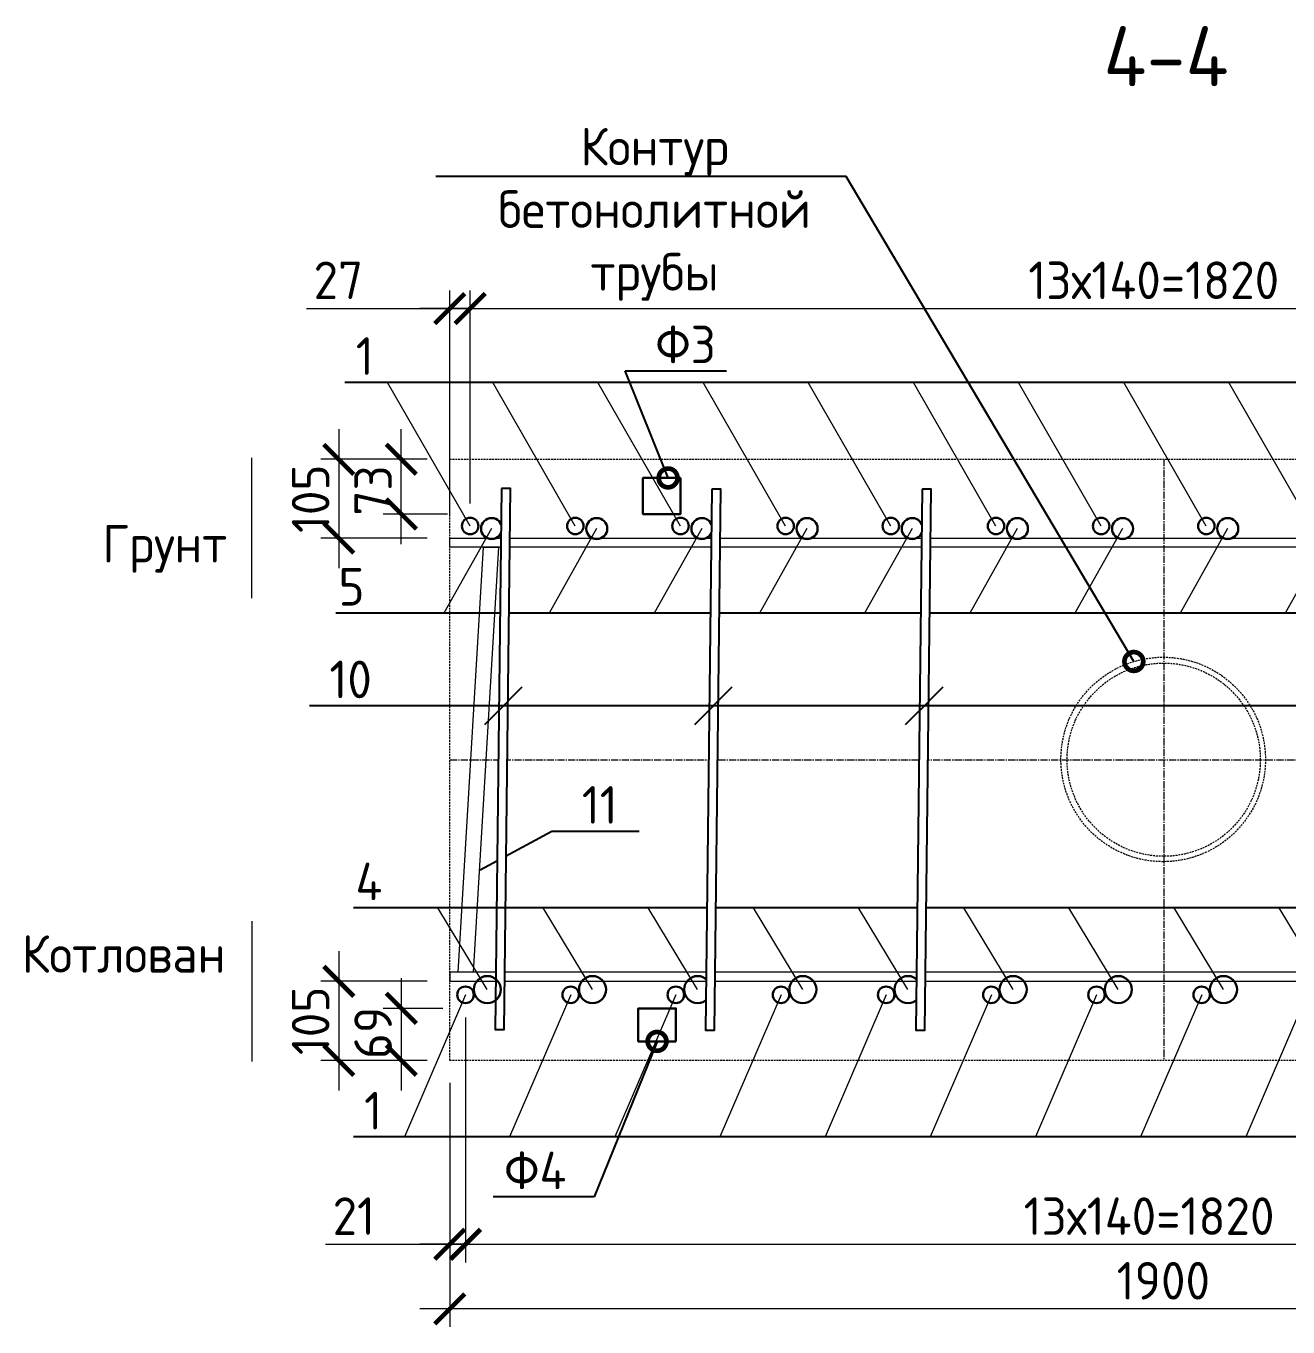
# Model space of a CAD drawing. Header units: millimetres. Extents: x -65574 to 111613, y -106550 to -50518.
# Drawn here: x 18247 to 19927, y -59299 to -57567 of the extents above; entities that cross this region are included whole.
import ezdxf
from ezdxf import colors
from ezdxf.entities.mleader import LeaderData, LeaderLine
from ezdxf.math import Vec2, Vec3

# ---------------------------------------------------------------- set-up
doc = ezdxf.new("R2010")
doc.units = ezdxf.units.MM
doc.linetypes.add('CENTER2', pattern=[28.575, 19.05, -3.175, 3.175, -3.175])
doc.linetypes.add('невидимая', pattern=[0.375, 0.25, -0.125])
doc.layers.get('Defpoints').update_dxf_attribs({"color": 6})
doc.styles.add('GOST-2.304_Type-B', font='GOST Common.ttf')
doc.dimstyles.new('УРСТ', dxfattribs={"dimtxt": 2.5, "dimasz": 2, "dimexe": 1.2, "dimexo": 1.5, "dimtad": 1, "dimdec": 0, "dimrnd": 1, "dimtxsty": 'GOST-2.304_Type-B', "dimblk": 'ARCHTICK', "dimcen": 2, "dimdle": 2, "dimazin": 3, "dimtfac": 1, "dimtdec": 0, "dimtmove": 1, "dimatfit": 0, "dimldrblk": 'NONE', "dimlwd": 15, "dimlwe": 15})

# ---------------------------------------------------------------- blocks, each defined once
blk = doc.blocks.new('_ArchTick')
at = {"color": 0, "linetype": 'ByBlock', "const_width": 0.15}
blk.add_lwpolyline([(-0.5, -0.5), (0.5, 0.5)], dxfattribs=at)
blk = doc.blocks.new('*D352')
at = {"color": 0, "lineweight": 15, "ltscale": 100, "transparency": 16777216}
for p, q in [((18838.3, -58202.9), (18838.3, -57919.3)), ((20658.3, -58202.9), (20658.3, -57919.3)), ((18798.3, -57943.3), (20698.3, -57943.3))]:
    blk.add_line(p, q, dxfattribs=at)
at = {"layer": 'Defpoints', "color": 0, "lineweight": -2, "ltscale": 100, "transparency": 16777216}
for p in [(20658.3, -57943.3), (18838.3, -58232.9), (20658.3, -58232.9)]:
    blk.add_point(p, dxfattribs=at)
at = {"color": 0, "lineweight": 15, "ltscale": 100, "transparency": 16777216, "xscale": 40, "yscale": 40, "zscale": 40, "rotation": 180}
blk.add_blockref('_ArchTick', (18838.3, -57943.3), dxfattribs=at)
at = {"color": 0, "lineweight": 15, "ltscale": 100, "transparency": 16777216, "xscale": 40, "yscale": 40, "zscale": 40}
blk.add_blockref('_ArchTick', (20658.3, -57943.3), dxfattribs=at)
at = {"color": 0, "lineweight": 15, "ltscale": 100, "transparency": 16777216, "insert": (19748.3, -57905.8), "char_height": 50, "attachment_point": 5, "style": 'GOST-2.304_Type-B'}
blk.add_mtext('\\A1;13х140=1820', dxfattribs=at)
blk = doc.blocks.new('_None')
blk = doc.blocks.new('*D353')
at = {"color": 0, "lineweight": 15, "ltscale": 100, "transparency": 16777216}
for p, q in [((18811.1, -58218.9), (18811.1, -57919.3)), ((18838.3, -58202.9), (18838.3, -57919.3)), ((18620.2, -57943.3), (18811.1, -57943.3)), ((18811.1, -57943.3), (18771.1, -57943.3)), ((18838.3, -57943.3), (18811.1, -57943.3)), ((18838.3, -57943.3), (18811.1, -57943.3)), ((18838.3, -57943.3), (18878.3, -57943.3))]:
    blk.add_line(p, q, dxfattribs=at)
at = {"layer": 'Defpoints', "color": 0, "lineweight": -2, "ltscale": 100, "transparency": 16777216}
for p in [(18811.1, -57943.3), (18838.3, -58232.9), (18811.1, -58248.9)]:
    blk.add_point(p, dxfattribs=at)
at = {"color": 0, "lineweight": 15, "ltscale": 100, "transparency": 16777216, "xscale": 40, "yscale": 40, "zscale": 40}
blk.add_blockref('_ArchTick', (18811.1, -57943.3), dxfattribs=at)
at = {"color": 0, "lineweight": 15, "ltscale": 100, "transparency": 16777216, "xscale": 40, "yscale": 40, "zscale": 40, "rotation": 180}
blk.add_blockref('_ArchTick', (18838.3, -57943.3), dxfattribs=at)
at = {"color": 0, "lineweight": 15, "ltscale": 100, "transparency": 16777216, "insert": (18662.8, -57905.8), "char_height": 50, "attachment_point": 5, "style": 'GOST-2.304_Type-B'}
blk.add_mtext('\\A1;27', dxfattribs=at)
blk = doc.blocks.new('*D355')
at = {"color": 0, "lineweight": 15, "ltscale": 100, "transparency": 16777216}
for p, q in [((18832.1, -58886.9), (18832.1, -59213)), ((20652.1, -58886.9), (20652.1, -59213)), ((18792.1, -59189), (20692.1, -59189))]:
    blk.add_line(p, q, dxfattribs=at)
at = {"layer": 'Defpoints', "color": 0, "lineweight": -2, "ltscale": 100, "transparency": 16777216}
for p in [(18832.1, -58856.9), (20652.1, -58856.9), (20652.1, -59189)]:
    blk.add_point(p, dxfattribs=at)
at = {"color": 0, "lineweight": 15, "ltscale": 100, "transparency": 16777216, "xscale": 40, "yscale": 40, "zscale": 40, "rotation": 180}
blk.add_blockref('_ArchTick', (18832.1, -59189), dxfattribs=at)
at = {"color": 0, "lineweight": 15, "ltscale": 100, "transparency": 16777216, "xscale": 40, "yscale": 40, "zscale": 40}
blk.add_blockref('_ArchTick', (20652.1, -59189), dxfattribs=at)
at = {"color": 0, "lineweight": 15, "ltscale": 100, "transparency": 16777216, "insert": (19742.1, -59151.5), "char_height": 50, "attachment_point": 5, "style": 'GOST-2.304_Type-B'}
blk.add_mtext('\\A1;13х140=1820', dxfattribs=at)
blk = doc.blocks.new('*D356')
at = {"color": 0, "lineweight": 15, "ltscale": 100, "transparency": 16777216}
for p, q in [((18832.1, -58886.9), (18832.1, -59213)), ((18811.1, -58974.1), (18811.1, -59213)), ((18645.9, -59189), (18811.1, -59189)), ((18811.1, -59189), (18771.1, -59189)), ((18832.1, -59189), (18811.1, -59189)), ((18832.1, -59189), (18811.1, -59189)), ((18832.1, -59189), (18872.1, -59189))]:
    blk.add_line(p, q, dxfattribs=at)
at = {"layer": 'Defpoints', "color": 0, "lineweight": -2, "ltscale": 100, "transparency": 16777216}
for p in [(18832.1, -58856.9), (18811.1, -58944.1), (18811.1, -59189)]:
    blk.add_point(p, dxfattribs=at)
at = {"color": 0, "lineweight": 15, "ltscale": 100, "transparency": 16777216, "xscale": 40, "yscale": 40, "zscale": 40}
blk.add_blockref('_ArchTick', (18811.1, -59189), dxfattribs=at)
at = {"color": 0, "lineweight": 15, "ltscale": 100, "transparency": 16777216, "xscale": 40, "yscale": 40, "zscale": 40, "rotation": 180}
blk.add_blockref('_ArchTick', (18832.1, -59189), dxfattribs=at)
at = {"color": 0, "lineweight": 15, "ltscale": 100, "transparency": 16777216, "insert": (18683.4, -59151.5), "char_height": 50, "attachment_point": 5, "style": 'GOST-2.304_Type-B'}
blk.add_mtext('\\A1;21', dxfattribs=at)
blk = doc.blocks.new('*U279')
at = {"linetype": 'ByBlock', "lineweight": 15, "ltscale": 100}
blk.add_lwpolyline([(30.5, -55.5), (-32.9, 57)], dxfattribs=at)
blk = doc.blocks.new('*U280')
at = {"color": 0, "linetype": 'ByBlock', "lineweight": -2, "transparency": 16777216}
for p in [(0, 0), (140, 0), (280, 0), (420, 0), (560, 0), (700, 0), (840, 0), (980, 0), (1120, 0), (1260, 0), (1400, 0), (1540, 0), (1680, 0), (1820, 0)]:
    blk.add_blockref('*U279', p, dxfattribs=at)
blk = doc.blocks.new('_DotSmall')
at = {"color": 0, "linetype": 'ByBlock', "const_width": 0.5}
blk.add_lwpolyline([(-0.0625, 0, 1), (0.0625, 0, 1)], format="xyb", close=True, dxfattribs=at)
blk = doc.blocks.new('*U231')
at = {"lineweight": 30, "ltscale": 100}
blk.add_circle((0, 0), 14, dxfattribs=at)
blk = doc.blocks.new('*U232')
at = {"color": 0, "linetype": 'ByBlock', "lineweight": -2, "transparency": 16777216}
for p in [(0, 0), (140, 0), (280, 0), (420, 0), (560, 0), (700, 0), (840, 0), (980, 0), (1120, 0), (1260, 0), (1400, 0), (1540, 0), (1680, 0), (1820, 0)]:
    blk.add_blockref('*U231', p, dxfattribs=at)
blk = doc.blocks.new('*D418')
at = {"color": 0, "lineweight": 15, "ltscale": 100, "transparency": 16777216}
for p, q in [((18746.6, -58834.9), (18746.6, -58984.1)), ((18802.1, -58874.9), (18722.6, -58874.9)), ((18781.1, -58944.1), (18722.6, -58944.1))]:
    blk.add_line(p, q, dxfattribs=at)
at = {"layer": 'Defpoints', "color": 0, "lineweight": -2, "ltscale": 100, "transparency": 16777216}
for p in [(18832.1, -58874.9), (18746.6, -58944.1), (18811.1, -58944.1)]:
    blk.add_point(p, dxfattribs=at)
at = {"color": 0, "lineweight": 15, "ltscale": 100, "transparency": 16777216, "xscale": 40, "yscale": 40, "zscale": 40}
for p, rotation in [((18746.6, -58874.9), 90), ((18746.6, -58944.1), 270)]:
    blk.add_blockref('_ArchTick', p, dxfattribs=dict(at, rotation=rotation))
at = {"color": 0, "lineweight": 15, "ltscale": 100, "transparency": 16777216, "insert": (18709.1, -58907.6), "char_height": 50, "attachment_point": 5, "rotation": 90, "style": 'GOST-2.304_Type-B'}
blk.add_mtext('\\A1;69', dxfattribs=at)
blk = doc.blocks.new('*D419')
at = {"color": 0, "lineweight": 15, "ltscale": 100, "transparency": 16777216}
for p, q in [((18746.6, -58256.9), (18746.6, -58104.1)), ((18781.1, -58144.1), (18722.6, -58144.1)), ((18808.3, -58216.9), (18722.6, -58216.9))]:
    blk.add_line(p, q, dxfattribs=at)
at = {"layer": 'Defpoints', "color": 0, "lineweight": -2, "ltscale": 100, "transparency": 16777216}
for p in [(18746.6, -58144.1), (18811.1, -58144.1), (18838.3, -58216.9)]:
    blk.add_point(p, dxfattribs=at)
at = {"color": 0, "lineweight": 15, "ltscale": 100, "transparency": 16777216, "xscale": 40, "yscale": 40, "zscale": 40}
for p, rotation in [((18746.6, -58144.1), 90), ((18746.6, -58216.9), 270)]:
    blk.add_blockref('_ArchTick', p, dxfattribs=dict(at, rotation=rotation))
at = {"color": 0, "lineweight": 15, "ltscale": 100, "transparency": 16777216, "insert": (18709.1, -58185.6), "char_height": 50, "attachment_point": 5, "rotation": 90, "style": 'GOST-2.304_Type-B'}
blk.add_mtext('\\A1;73', dxfattribs=at)
blk = doc.blocks.new('*D420')
at = {"color": 0, "lineweight": 15, "ltscale": 100, "transparency": 16777216}
for p, q in [((18663.4, -58104.1), (18663.4, -58288.9)), ((18781.1, -58144.1), (18639.4, -58144.1)), ((18781.1, -58248.9), (18639.4, -58248.9))]:
    blk.add_line(p, q, dxfattribs=at)
at = {"layer": 'Defpoints', "color": 0, "lineweight": -2, "ltscale": 100, "transparency": 16777216}
for p in [(18811.1, -58144.1), (18663.4, -58248.9), (18811.1, -58248.9)]:
    blk.add_point(p, dxfattribs=at)
at = {"color": 0, "lineweight": 15, "ltscale": 100, "transparency": 16777216, "xscale": 40, "yscale": 40, "zscale": 40}
for p, rotation in [((18663.4, -58144.1), 90), ((18663.4, -58248.9), 270)]:
    blk.add_blockref('_ArchTick', p, dxfattribs=dict(at, rotation=rotation))
at = {"color": 0, "lineweight": 15, "ltscale": 100, "transparency": 16777216, "insert": (18625.9, -58196.6), "char_height": 50, "attachment_point": 5, "rotation": 90, "style": 'GOST-2.304_Type-B'}
blk.add_mtext('\\A1;105', dxfattribs=at)
blk = doc.blocks.new('*D421')
at = {"color": 0, "lineweight": 15, "transparency": 16777216}
for p, q in [((18663.4, -58798.9), (18663.4, -58984.1)), ((18781.1, -58838.9), (18639.4, -58838.9)), ((18781.1, -58944.1), (18639.4, -58944.1))]:
    blk.add_line(p, q, dxfattribs=at)
at = {"layer": 'Defpoints', "color": 0, "lineweight": -2, "transparency": 16777216}
for p in [(18811.1, -58838.9), (18663.4, -58944.1), (18811.1, -58944.1)]:
    blk.add_point(p, dxfattribs=at)
at = {"color": 0, "lineweight": 15, "transparency": 16777216, "xscale": 40, "yscale": 40, "zscale": 40}
for p, rotation in [((18663.4, -58838.9), 90), ((18663.4, -58944.1), 270)]:
    blk.add_blockref('_ArchTick', p, dxfattribs=dict(at, rotation=rotation))
at = {"color": 0, "lineweight": 15, "transparency": 16777216, "insert": (18625.9, -58891.6), "char_height": 50, "attachment_point": 5, "rotation": 90, "style": 'GOST-2.304_Type-B'}
blk.add_mtext('\\A1;105', dxfattribs=at)
blk = doc.blocks.new('*D437')
at = {"color": 0, "lineweight": 15, "transparency": 16777216}
for p, q in [((18811.1, -58974.1), (18811.1, -59299)), ((20711.1, -58974.1), (20711.1, -59299)), ((20751.1, -59275), (18771.1, -59275))]:
    blk.add_line(p, q, dxfattribs=at)
at = {"layer": 'Defpoints', "color": 0, "lineweight": -2, "transparency": 16777216}
for p in [(18811.1, -58944.1), (20711.1, -58944.1), (18811.1, -59275)]:
    blk.add_point(p, dxfattribs=at)
at = {"color": 0, "lineweight": 15, "transparency": 16777216, "xscale": 40, "yscale": 40, "zscale": 40, "rotation": 180}
blk.add_blockref('_ArchTick', (18811.1, -59275), dxfattribs=at)
at = {"color": 0, "lineweight": 15, "transparency": 16777216, "xscale": 40, "yscale": 40, "zscale": 40}
blk.add_blockref('_ArchTick', (20711.1, -59275), dxfattribs=at)
at = {"color": 0, "lineweight": 15, "transparency": 16777216, "insert": (19761.1, -59237.5), "char_height": 50, "attachment_point": 5, "style": 'GOST-2.304_Type-B'}
blk.add_mtext('\\A1;1900', dxfattribs=at)
blk = doc.blocks.new('*U252')
at = {"color": 7, "lineweight": 30}
blk.add_circle((0, -2), 11, dxfattribs=at)
blk = doc.blocks.new('*U253')
at = {"color": 0, "linetype": 'ByBlock', "lineweight": -2, "transparency": 16777216}
for p in [(0, 0), (140, 0), (280, 0), (420, 0), (560, 0), (700, 0), (840, 0), (980, 0), (1120, 0), (1260, 0), (1400, 0), (1540, 0), (1680, 0), (1820, 0)]:
    blk.add_blockref('*U252', p, dxfattribs=at)
blk = doc.blocks.new('*U274')
at = {"linetype": 'ByBlock', "lineweight": 15, "ltscale": 100}
blk.add_lwpolyline([(26.2, -93.6), (-55.2, 95.6)], dxfattribs=at)
blk = doc.blocks.new('*U275')
at = {"color": 0, "linetype": 'ByBlock', "lineweight": -2, "transparency": 16777216}
for p in [(0, 0), (140, 0), (280, 0), (420, 0), (560, 0), (700, 0), (840, 0), (980, 0), (1120, 0), (1260, 0), (1400, 0), (1540, 0), (1680, 0), (1820, 0)]:
    blk.add_blockref('*U274', p, dxfattribs=at)
blk = doc.blocks.new('_Oblique')
at = {"color": 0, "linetype": 'ByBlock', "lineweight": -2}
blk.add_line((-0.5, -0.5), (0.5, 0.5), dxfattribs=at)
blk = doc.blocks.new('*U283')
at = {"linetype": 'ByBlock', "lineweight": 15, "ltscale": 100}
blk.add_lwpolyline([(32.9, -52), (-32.9, 57)], dxfattribs=at)
blk = doc.blocks.new('*U284')
at = {"color": 0, "linetype": 'ByBlock', "lineweight": -2, "transparency": 16777216}
for p in [(0, 0), (140, 0), (280, 0), (420, 0), (560, 0), (700, 0), (840, 0), (980, 0), (1120, 0), (1260, 0), (1400, 0), (1540, 0), (1680, 0), (1820, 0)]:
    blk.add_blockref('*U283', p, dxfattribs=at)
blk = doc.blocks.new('*U281')
at = {"color": 7, "lineweight": 30}
blk.add_circle((0, 2), 18, dxfattribs=at)
blk = doc.blocks.new('*U282')
at = {"color": 0, "linetype": 'ByBlock', "lineweight": -2, "transparency": 16777216}
for p in [(0, 0), (140, 0), (280, 0), (420, 0), (560, 0), (700, 0), (840, 0), (980, 0), (1120, 0), (1260, 0), (1400, 0), (1540, 0), (1680, 0), (1820, 0)]:
    blk.add_blockref('*U281', p, dxfattribs=at)
blk = doc.blocks.new('*U305')
at = {"lineweight": 30}
blk.add_circle((0, 0), 11, dxfattribs=at)
blk = doc.blocks.new('*U306')
at = {"color": 0, "linetype": 'ByBlock', "lineweight": -2, "transparency": 16777216}
for p in [(0, 0), (140, 0), (280, 0), (420, 0), (560, 0), (700, 0), (840, 0), (980, 0), (1120, 0), (1260, 0), (1400, 0), (1540, 0), (1680, 0), (1820, 0)]:
    blk.add_blockref('*U305', p, dxfattribs=at)
blk = doc.blocks.new('*U307')
at = {"linetype": 'ByBlock', "lineweight": 15, "ltscale": 100}
blk.add_lwpolyline([(54.8, -95.6), (-55.2, 95.6)], dxfattribs=at)
blk = doc.blocks.new('*U304')
at = {"color": 0, "linetype": 'ByBlock', "lineweight": -2, "transparency": 16777216}
for p in [(0, 0), (140, 0), (280, 0), (420, 0), (560, 0), (700, 0), (840, 0), (980, 0), (1120, 0), (1260, 0), (1400, 0), (1540, 0), (1680, 0), (1820, 0)]:
    blk.add_blockref('*U307', p, dxfattribs=at)

msp = doc.modelspace()

# ---------------------------------------------------------------- linework, layer by layer
at = {"linetype": 'CENTER2', "lineweight": 5, "ltscale": 0.5}
for p, q in [((19761.6, -58143.9), (19761.6, -58943.9)), ((18811.6, -58543.9), (20711.6, -58543.9))]:
    msp.add_line(p, q, dxfattribs=at)
at = {"lineweight": 15, "ltscale": 100}
for points in [[(18547.8, -58329.1), (18547.8, -58142.3)], [(18547.8, -58758.7), (18547.8, -58945.5)]]:
    msp.add_lwpolyline(points, dxfattribs=at)
at = {"linetype": 'невидимая', "lineweight": 15, "ltscale": 10}
msp.add_lwpolyline([(18811.1, -58944.1), (18811.1, -58144.1), (20711.1, -58144.1), (20711.1, -58944.1)], close=True, dxfattribs=at)
at = {"lineweight": 30, "ltscale": 100}
for points in [[(19118.3, -58168.9), (19068.3, -58168.9), (19068.3, -58216.9), (19118.3, -58216.9)], [(19112.1, -58918.9), (19062.1, -58918.9), (19062.1, -58874.9), (19112.1, -58874.9)]]:
    msp.add_lwpolyline(points, close=True, dxfattribs=at)
at = {"lineweight": 15}
for points in [[(18811.1, -58260.9), (18811.1, -58248.9), (20711.1, -58248.9), (20711.1, -58260.9)], [(18855.9, -58260.9), (18875.9, -58260.9), (18842.4, -58826.9), (18822.4, -58826.9)], [(18811.1, -58826.9), (18811.1, -58838.9), (20711.1, -58838.9), (20711.1, -58826.9)]]:
    msp.add_lwpolyline(points, close=True, dxfattribs=at)
at = {"linetype": 'невидимая', "lineweight": 5, "ltscale": 10}
for centre, radius in [((19760.9, -58543.6), 136.1), ((19761.6, -58543.9), 128.6)]:
    msp.add_circle(centre, radius, dxfattribs=at)

# ---------------------------------------------------------------- block references
for name, p in [('*U232', (18866.8, -58236.3)), ('*U253', (18832.1, -58854.9))]:
    msp.add_blockref(name, p)
at = {"xscale": -1, "rotation": 180}
for name, p in [('*U280', (18836.2, -58291.8)), ('*U275', (18806, -58950.5))]:
    msp.add_blockref(name, p, dxfattribs=at)

# ---------------------------------------------------------------- texts
at = {"insert": (19764.7, -57607.6), "char_height": 80, "width": 435.394, "attachment_point": 5, "style": 'GOST-2.304_Type-B'}
msp.add_mtext('4-4', dxfattribs=at)
at = {"ltscale": 100, "char_height": 50, "style": 'GOST-2.304_Type-B'}
for s, heights, insert, attachment_point in [('Грунт', [-65], (18348.6, -58231.4), 1), ('Котлован', [-50], (18241.4, -58827.6), 7)]:
    msp.add_mtext_dynamic_manual_height_columns(s, width=386.986, gutter_width=300, heights=heights, dxfattribs=dict(at, insert=insert, attachment_point=attachment_point))

# ---------------------------------------------------------------- dimensions: what is measured, and where the dimension line sits
at = {"lineweight": 15, "ltscale": 100}
for base, p1, p2, angle, picture, middle in [((18811.1, -57943.3), (18838.3, -58232.9), (18811.1, -58248.9), 0, '*D353', (18662.8, -57935.8)), ((18663.4, -58248.9), (18811.1, -58144.1), (18811.1, -58248.9), 90, '*D420', (18663.4, -58196.6)), ((18746.6, -58144.1), (18838.3, -58216.9), (18811.1, -58144.1), 90, '*D419', (18746.6, -58185.6)), ((18746.6, -58944.1), (18832.1, -58874.9), (18811.1, -58944.1), 90, '*D418', (18746.6, -58907.6)), ((18811.1, -59189), (18832.1, -58856.9), (18811.1, -58944.1), 0, '*D356', (18683.4, -59192))]:
    dim = msp.add_linear_dim(base=base, p1=p1, p2=p2, angle=angle, dimstyle='УРСТ', override={"dimscale": 0, "dimtxsty": 'GOST-2.304_Type-B'}, dxfattribs=at)
    dim.commit()
    dim.dimension.update_dxf_attribs({"geometry": picture, "text_midpoint": middle, "dimtype": 160})
for base, p1, p2, picture, middle in [((20658.3, -57943.3), (18838.3, -58232.9), (20658.3, -58232.9), '*D352', (19748.3, -57905.8)), ((20652.1, -59189), (18832.1, -58856.9), (20652.1, -58856.9), '*D355', (19742.1, -59151.5))]:
    dim = msp.add_linear_dim(base=base, p1=p1, p2=p2, angle=0, text='13х140=<>', dimstyle='УРСТ', override={"dimscale": 0, "dimtxsty": 'GOST-2.304_Type-B'}, dxfattribs=at)
    dim.commit()
    dim.dimension.update_dxf_attribs({"geometry": picture, "text_midpoint": middle})
at = {"lineweight": 15}
dim = msp.add_linear_dim(base=(18663.4, -58944.1), p1=(18811.1, -58838.9), p2=(18811.1, -58944.1), angle=90, dimstyle='УРСТ', override={"dimscale": 0, "dimtxsty": 'GOST-2.304_Type-B'}, dxfattribs=at)
dim.commit()
dim.dimension.update_dxf_attribs({"geometry": '*D421', "text_midpoint": (18663.4, -58891.6), "dimtype": 160})
dim = msp.add_linear_dim(base=(18811.1, -59275), p1=(20711.1, -58944.1), p2=(18811.1, -58944.1), angle=0, dimstyle='УРСТ', override={"dimscale": 0, "dimtxsty": 'GOST-2.304_Type-B'}, dxfattribs=at)
dim.commit()
dim.dimension.update_dxf_attribs({"geometry": '*D437', "text_midpoint": (19761.1, -59237.5)})

# ---------------------------------------------------------------- leaders
at = {"lineweight": 15, "ltscale": 100}
ml = msp.add_multileader_mtext('Standard', dxfattribs=at)
ml.set_content('Контур \\Pбетонолитной \\Pтрубы', color=256, style='GOST-2.304_Type-B')
ml.set_leader_properties()
ml.set_arrow_properties(name='DOTSMALL')
ml.build(insert=Vec2(0, 0))
ml.multileader.update_dxf_attribs({"text_left_attachment_type": 6, "text_right_attachment_type": 6, "dogleg_length": 1, "arrow_head_size": 50, "scale": 20})
ctx = ml.context
ctx.base_point, ctx.scale, ctx.char_height, ctx.arrow_head_size, ctx.landing_gap_size, ctx.plane_origin = Vec3(18848.8, -57767.8), 20, 50, 50, 20, Vec3(19800.7, -58401.4)
ctx.left_attachment, ctx.right_attachment, ctx.text_align_type = 6, 6, 1
notes = []
notes.append((ctx, [(0, (1, 1, 0), (19338.8, -57767.8), (-1, 0), 20, [(0, [(19721.8, -58413.2)], 0, [])])]))
ctx.mtext.insert, ctx.mtext.alignment, ctx.mtext.flow_direction = Vec3(19083.8, -57702.8), 2, 5
ml = msp.add_multileader_mtext('Standard', dxfattribs=at)
ml.set_content('Ф3', color=256, style='GOST-2.304_Type-B')
ml.set_leader_properties()
ml.set_arrow_properties(name='DOTSMALL')
ml.build(insert=Vec2(0, 0))
ml.multileader.update_dxf_attribs({"text_left_attachment_type": 6, "text_right_attachment_type": 6, "dogleg_length": 1, "arrow_head_size": 50, "scale": 20})
ctx = ml.context
ctx.base_point, ctx.scale, ctx.char_height, ctx.arrow_head_size, ctx.landing_gap_size, ctx.plane_origin = Vec3(19064.8, -58026.2), 20, 50, 50, 20, Vec3(19393.1, -58831.1)
ctx.left_attachment, ctx.right_attachment = 6, 6
notes.append((ctx, [(1, (1, 1, 0), (19044.8, -58026.2), (1, 0), 20, [(0, [(19101.8, -58168.9)], 0, [])])]))
ctx.mtext.insert, ctx.mtext.flow_direction = Vec3(19084.8, -57966.2), 5
at = {"lineweight": 15}
ml = msp.add_multileader_mtext('Standard', dxfattribs=at)
ml.set_content('1', color=256, style='GOST-2.304_Type-B')
ml.set_leader_properties()
ml.set_arrow_properties(name='NONE')
ml.build(insert=Vec2(0, 0))
ml.multileader.update_dxf_attribs({"text_right_attachment_type": 6, "dogleg_length": 2.5, "arrow_head_size": 50, "scale": 20})
ctx = ml.context
ctx.base_point, ctx.scale, ctx.char_height, ctx.arrow_head_size, ctx.plane_origin = Vec3(18677.9, -58006.7), 20, 50, 50, Vec3(18728.7, -58041.7)
ctx.right_attachment, ctx.text_align_type = 6, 2
notes.append((ctx, [(0, (1, 1, 0), (18728.7, -58041.7), (-1, 0), 16.8, [(0, [(20548.7, -58041.7)], 0, [])])]))
ctx.mtext.insert, ctx.mtext.alignment, ctx.mtext.flow_direction = Vec3(18709.9, -57981.7), 3, 5
ml = msp.add_multileader_mtext('Standard', dxfattribs=at)
ml.set_content('5', color=256, style='GOST-2.304_Type-B')
ml.set_leader_properties()
ml.set_arrow_properties(name='NONE')
ml.build(insert=Vec2(0, 0))
ml.multileader.update_dxf_attribs({"text_right_attachment_type": 6, "dogleg_length": 2.5, "arrow_head_size": 50, "scale": 20})
ctx = ml.context
ctx.base_point, ctx.scale, ctx.char_height, ctx.arrow_head_size, ctx.plane_origin = Vec3(18670.7, -58313.8), 20, 50, 50, Vec3(18802.3, -58360.8)
ctx.right_attachment, ctx.text_align_type = 6, 2
notes.append((ctx, [(0, (1, 1, 0), (18802.3, -58348.8), (-1, 0), 102.6, [(0, [(20622.3, -58348.8)], 0, [])])]))
ctx.mtext.insert, ctx.mtext.alignment, ctx.mtext.flow_direction = Vec3(18697.7, -58288.8), 3, 5
at = {"lineweight": 15, "ltscale": 100}
ml = msp.add_multileader_mtext('Standard', dxfattribs=at)
ml.set_content('11', color=256, style='GOST-2.304_Type-B')
ml.set_leader_properties()
ml.set_arrow_properties(name='NONE')
ml.build(insert=Vec2(0, 0))
ml.multileader.update_dxf_attribs({"text_left_attachment_type": 6, "text_right_attachment_type": 6, "dogleg_length": 1, "arrow_head_size": 50, "scale": 20})
ctx = ml.context
ctx.base_point, ctx.scale, ctx.char_height, ctx.arrow_head_size, ctx.landing_gap_size, ctx.plane_origin = Vec3(18966.9, -58639.1), 20, 50, 50, 20, Vec3(19124.7, -59034.2)
ctx.left_attachment, ctx.right_attachment = 6, 6
notes.append((ctx, [(1, (1, 1, 0), (18946.9, -58639.1), (1, 0), 20, [(0, [(18851.8, -58690.5)], 0, [])])]))
ctx.mtext.insert, ctx.mtext.flow_direction = Vec3(18986.9, -58579.1), 5
ml = msp.add_multileader_mtext('Standard', dxfattribs=at)
ml.set_content('Ф4', color=256, style='GOST-2.304_Type-B')
ml.set_leader_properties()
ml.set_arrow_properties(name='DOTSMALL')
ml.build(insert=Vec2(0, 0))
ml.multileader.update_dxf_attribs({"text_left_attachment_type": 6, "text_right_attachment_type": 6, "dogleg_length": 1, "arrow_head_size": 50, "scale": 20})
ctx = ml.context
ctx.base_point, ctx.scale, ctx.char_height, ctx.arrow_head_size, ctx.landing_gap_size, ctx.plane_origin = Vec3(18863.5, -59125.6), 20, 50, 50, 20, Vec3(19356.6, -58261.1)
ctx.left_attachment, ctx.right_attachment = 6, 6
notes.append((ctx, [(0, (1, 1, 0), (19003.5, -59125.6), (-1, 0), 20, [(0, [(19087.1, -58918.9)], 0, [])])]))
ctx.mtext.insert, ctx.mtext.width, ctx.mtext.flow_direction = Vec3(18883.5, -59065.6), 110, 5
at = {"lineweight": 15}
ml = msp.add_multileader_mtext('Standard', dxfattribs=at)
ml.set_content('1', color=256, style='GOST-2.304_Type-B')
ml.set_leader_properties()
ml.set_arrow_properties(name='NONE')
ml.build(insert=Vec2(0, 0))
ml.multileader.update_dxf_attribs({"text_right_attachment_type": 6, "dogleg_length": 2.5, "arrow_head_size": 50, "scale": 20})
ctx = ml.context
ctx.base_point, ctx.scale, ctx.char_height, ctx.arrow_head_size, ctx.plane_origin = Vec3(18694, -59011.1), 20, 50, 50, Vec3(18750.8, -59046.1)
ctx.right_attachment, ctx.text_align_type = 6, 2
notes.append((ctx, [(0, (1, 1, 0), (18750.8, -59046.1), (-1, 0), 27.7, [(0, [(20570.8, -59046.1)], 0, [])])]))
ctx.mtext.insert, ctx.mtext.alignment, ctx.mtext.flow_direction = Vec3(18721, -58986.1), 3, 5
for ctx, leaders in notes:
    for number, flags, end, landing, length, lines in leaders:
        leader = LeaderData()
        leader.index, (leader.has_last_leader_line, leader.has_dogleg_vector, leader.attachment_direction) = number, flags
        leader.last_leader_point, leader.dogleg_vector, leader.dogleg_length = Vec3(end), Vec3(landing), length
        for number, points, colour, breaks in lines:
            line = LeaderLine()
            line.index, line.vertices, line.color, line.breaks = number, Vec3.list(points), colors.encode_raw_color(colour), breaks
            leader.lines.append(line)
        ctx.leaders.append(leader)

# ---------------------------------------------------------------- next in the draw order: wipeouts: each hides what was drawn before it
at = {"color": 0}
msp.add_wipeout([(18879.9, -58183.1), (18891.9, -58183.1), (18883.5, -58903.1), (18871.5, -58903.1)], dxfattribs=at)

# ---------------------------------------------------------------- next in the draw order: linework, layer by layer
at = {"color": 0, "lineweight": -2}
msp.add_lwpolyline([(18879.9, -58183.1), (18871.5, -58903.1), (18883.5, -58903.1), (18891.9, -58183.1)], close=True, dxfattribs=at)

# ---------------------------------------------------------------- next in the draw order: block references
for name, p in [('*U304', (18783.5, -58137.3)), ('*U306', (18838.3, -58232.9)), ('*U284', (18828.2, -58797.9)), ('*U282', (18861.2, -58851.9))]:
    msp.add_blockref(name, p)

# ---------------------------------------------------------------- next in the draw order: leaders
at = {"lineweight": 15}
ml = msp.add_multileader_mtext('Standard', dxfattribs=at)
ml.set_content('4', color=256, style='GOST-2.304_Type-B')
ml.set_leader_properties()
ml.set_arrow_properties(name='NONE')
ml.build(insert=Vec2(0, 0))
ml.multileader.update_dxf_attribs({"text_right_attachment_type": 6, "dogleg_length": 2.5, "arrow_head_size": 50, "scale": 20})
ctx = ml.context
ctx.base_point, ctx.scale, ctx.char_height, ctx.arrow_head_size, ctx.plane_origin = Vec3(18694.4, -58705.9), 20, 50, 50, Vec3(18795.3, -58728.9)
ctx.right_attachment, ctx.text_align_type = 6, 2
notes = []
notes.append((ctx, [(0, (1, 1, 0), (18795.3, -58740.9), (-1, 0), 72, [(0, [(20615.3, -58740.9)], 0, [])])]))
ctx.mtext.insert, ctx.mtext.alignment, ctx.mtext.flow_direction = Vec3(18721.4, -58680.9), 3, 5
for ctx, leaders in notes:
    for number, flags, end, landing, length, lines in leaders:
        leader = LeaderData()
        leader.index, (leader.has_last_leader_line, leader.has_dogleg_vector, leader.attachment_direction) = number, flags
        leader.last_leader_point, leader.dogleg_vector, leader.dogleg_length = Vec3(end), Vec3(landing), length
        for number, points, colour, breaks in lines:
            line = LeaderLine()
            line.index, line.vertices, line.color, line.breaks = number, Vec3.list(points), colors.encode_raw_color(colour), breaks
            leader.lines.append(line)
        ctx.leaders.append(leader)

# ---------------------------------------------------------------- next in the draw order: wipeouts: each hides what was drawn before it
at = {"color": 0}
for points in [[(19159.9, -58183.7), (19171.9, -58183.7), (19163.5, -58903.8), (19151.5, -58903.8)], [(19439.9, -58183.7), (19451.9, -58183.7), (19443.5, -58903.8), (19431.5, -58903.8)]]:
    msp.add_wipeout(points, dxfattribs=at)

# ---------------------------------------------------------------- next in the draw order: linework, layer by layer
at = {"color": 0, "lineweight": -2}
for points in [[(19159.9, -58183.7), (19151.5, -58903.8), (19163.5, -58903.8), (19171.9, -58183.7)], [(19439.9, -58183.7), (19431.5, -58903.8), (19443.5, -58903.8), (19451.9, -58183.7)]]:
    msp.add_lwpolyline(points, close=True, dxfattribs=at)

# ---------------------------------------------------------------- next in the draw order: leaders
at = {"lineweight": 15}
ml = msp.add_multileader_mtext('Standard', dxfattribs=at)
ml.set_content('10', color=256, style='GOST-2.304_Type-B')
ml.set_leader_properties()
ml.set_arrow_properties(name='OBLIQUE')
ml.build(insert=Vec2(0, 0))
ml.multileader.update_dxf_attribs({"text_left_attachment_type": 6, "text_right_attachment_type": 6, "dogleg_length": 0.842, "arrow_head_size": 50, "scale": 20})
ctx = ml.context
ctx.base_point, ctx.scale, ctx.char_height, ctx.arrow_head_size, ctx.plane_origin = Vec3(18648.9, -58472.1), 20, 50, 50, Vec3(18732.8, -58484.1)
ctx.left_attachment, ctx.right_attachment = 6, 6
notes = []
notes.append((ctx, [(0, (1, 1, 0), (18719.7, -58472.1), (-1, 0), 16.8, [(0, [(20703.1, -58472.1)], 0, []), (1, [(18882.7, -58472.1)], 0, []), (2, [(19162.3, -58472.1)], 0, []), (3, [(19442.9, -58472.1)], 0, []), (4, [(20142.6, -58472.1)], 0, []), (5, [(20423.2, -58472.1)], 0, [])])]))
ctx.mtext.insert, ctx.mtext.flow_direction = Vec3(18650.9, -58412.1), 5
for ctx, leaders in notes:
    for number, flags, end, landing, length, lines in leaders:
        leader = LeaderData()
        leader.index, (leader.has_last_leader_line, leader.has_dogleg_vector, leader.attachment_direction) = number, flags
        leader.last_leader_point, leader.dogleg_vector, leader.dogleg_length = Vec3(end), Vec3(landing), length
        for number, points, colour, breaks in lines:
            line = LeaderLine()
            line.index, line.vertices, line.color, line.breaks = number, Vec3.list(points), colors.encode_raw_color(colour), breaks
            leader.lines.append(line)
        ctx.leaders.append(leader)

doc.saveas('drawing.dxf')
